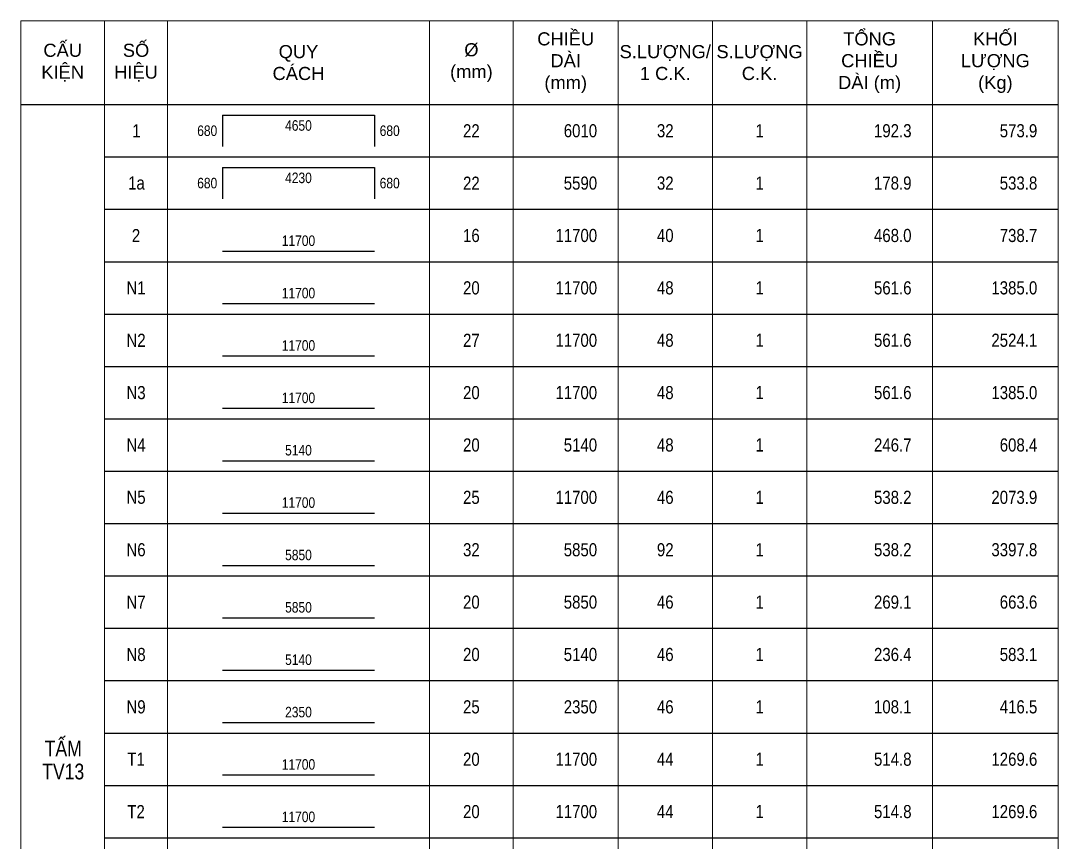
# Model space of a CAD drawing. Header units: millimetres. Extents: x -143483 to 1166745, y -1448440 to -1202244.
# Drawn here: x 504486 to 520986, y -1399812 to -1386741 of the extents above; entities that cross this region are included whole.
import ezdxf
from ezdxf.enums import TextEntityAlignment as Align

# ---------------------------------------------------------------- set-up
doc = ezdxf.new("R2010")
doc.units = ezdxf.units.MM
doc.header["$LTSCALE"] = 30
doc.layers.get('0').update_dxf_attribs({"lineweight": 9})
for name, color, linetype in [('ccu12-Dai', 6, 'Continuous'), ('ccu12-Manh', 8, 'Continuous'), ('ccu12-Text', 31, 'Continuous'), ('ccu12-Thay', 7, 'Continuous'), ('TEXT', 31, 'Continuous'), ('THEP', 4, 'Continuous')]:
    doc.layers.add(name, color=color, linetype=linetype)
doc.styles.add('ARIAL', font='arial_0.ttf')
doc.styles.add('Arial Narrow', font='ARIALN.TTF')
doc.styles.add('ccu11_simli', font='vnsimli.shx', dxfattribs={"width": 0.8})
doc.styles.add('ROMANS', font='arial_0.ttf', dxfattribs={"width": 0.8})

# ---------------------------------------------------------------- blocks, each defined once
blk = doc.blocks.new('TK_3')
at = {"layer": 'THEP'}
for p, q in [((2250, -200), (2250, -800)), ((5150, -200), (5150, -800))]:
    blk.add_line(p, q, dxfattribs=at)
blk.add_lwpolyline([(2250, -200), (5150, -200)], dxfattribs=at)
at = {"layer": 'TEXT', "style": 'ccu11_simli', "width": 0.8}
for tag, p in [('SH', (608, -500)), ('DK', (7000, -500)), ('SL', (10700, -500)), ('SCK', (12500, -500))]:
    blk.add_attdef(tag, text='', height=250, dxfattribs=at).set_placement(p, align=Align.MIDDLE)
blk.add_attdef('L2', text='', height=200, dxfattribs=at).set_placement((3700, -300), align=Align.TOP_CENTER)
for tag, height, p in [('L', 250, (9400, -500)), ('LA', 250, (15400, -500)), ('KL', 250, (17800, -500)), ('L1', 200, (2150, -500))]:
    blk.add_attdef(tag, text='', height=height, dxfattribs=at).set_placement(p, align=Align.MIDDLE_RIGHT)
blk.add_attdef('L3', text='', height=200, dxfattribs=at).set_placement((5250, -500), align=Align.MIDDLE_LEFT)
blk = doc.blocks.new('*U4425')
at = {"layer": 'ccu12-Manh'}
blk.add_line((-7583, 0), (7583, 0), dxfattribs=at)
blk = doc.blocks.new('*U4426')
at = {"color": 0, "linetype": 'ByBlock', "lineweight": -2, "transparency": 16777216}
for p in [(0, 0), (0, -833), (0, -1667), (0, -2500), (0, -3333), (0, -4167), (0, -5000), (0, -5833), (0, -6667), (0, -7500), (0, -8333), (0, -9167), (0, -10000), (0, -10833), (0, -11667), (0, -12500), (0, -13333), (0, -14167), (0, -15000), (0, -15833), (0, -16667), (0, -17500), (0, -18333), (0, -19167), (0, -20000), (0, -20833), (0, -21667), (0, -22500), (0, -23333)]:
    blk.add_blockref('*U4425', p, dxfattribs=at)
blk = doc.blocks.new('TK_1')
at = {"layer": 'THEP'}
blk.add_lwpolyline([(2250, -800), (5150, -800)], dxfattribs=at)
at = {"layer": 'TEXT', "style": 'ROMANS', "width": 0.8}
for tag, p in [('SH', (600, -500)), ('DK', (7000, -500)), ('SL', (10700, -500)), ('SCK', (12500, -500))]:
    blk.add_attdef(tag, text='', height=250, dxfattribs=at).set_placement(p, align=Align.MIDDLE)
for tag, p in [('L', (9400, -500)), ('LA', (15400, -500)), ('KL', (17800, -500))]:
    blk.add_attdef(tag, text='', height=250, dxfattribs=at).set_placement(p, align=Align.MIDDLE_RIGHT)
blk.add_attdef('L1', text='', height=200, dxfattribs=at).set_placement((3700, -700), align=Align.CENTER)

msp = doc.modelspace()

# ---------------------------------------------------------------- linework, layer by layer
for p, q in [((504485.63, -1386740.62), (520985.63, -1386740.62)), ((504485.63, -1386740.62), (504485.63, -1388073.95)), ((504485.63, -1386740.62), (504485.63, -1412240.62)), ((505818.97, -1386740.62), (505818.97, -1412240.62)), ((506818.97, -1386740.62), (506818.97, -1412240.62)), ((510985.63, -1386740.62), (510985.63, -1412240.62)), ((512318.97, -1386740.62), (512318.97, -1412240.62)), ((513985.63, -1386740.62), (513985.63, -1412240.62)), ((515485.63, -1386740.62), (515485.63, -1412240.62)), ((516985.63, -1386740.62), (516985.63, -1412240.62)), ((518985.63, -1386740.62), (518985.63, -1412240.62)), ((520985.63, -1386740.62), (520985.63, -1412240.62))]:
    msp.add_line(p, q)
at = {"layer": 'ccu12-Thay'}
msp.add_line((504485.63, -1388073.95), (520985.63, -1388073.95), dxfattribs=at)

# ---------------------------------------------------------------- block references
msp.add_blockref('*U4426', (513402.3, -1388907.28))
at = {"layer": 'ccu12-Dai', "ltscale": 10000}
ref = msp.add_blockref('TK_3', (505818.97, -1388073.95), dxfattribs=dict(at, xscale=0.833333338333486, yscale=0.833333338333486, zscale=0.833333338333486))
ref.add_attrib('SH', '1', dxfattribs={"layer": 'TEXT', "color": 1, "ltscale": 10000, "height": 208.33, "style": 'Arial Narrow'}).set_placement((506325.63, -1388490.62), align=Align.MIDDLE)
ref.add_attrib('DK', '22', dxfattribs={"layer": 'TEXT', "color": 1, "ltscale": 10000, "height": 208.333, "style": 'Arial Narrow'}).set_placement((511652.3, -1388490.62), align=Align.MIDDLE)
ref.add_attrib('L', '6010', dxfattribs={"layer": 'TEXT', "ltscale": 10000, "height": 208.333, "style": 'Arial Narrow'}).set_placement((513652.3, -1388490.62), align=Align.MIDDLE_RIGHT)
ref.add_attrib('SL', '32', dxfattribs={"layer": 'TEXT', "color": 1, "ltscale": 10000, "height": 208.333, "style": 'Arial Narrow'}).set_placement((514735.63, -1388490.62), align=Align.MIDDLE)
ref.add_attrib('SCK', '1', dxfattribs={"layer": 'TEXT', "color": 1, "ltscale": 10000, "height": 208.33, "style": 'Arial Narrow'}).set_placement((516235.63, -1388490.62), align=Align.MIDDLE)
ref.add_attrib('LA', '192.3', dxfattribs={"layer": 'TEXT', "ltscale": 10000, "height": 208.333, "style": 'Arial Narrow'}).set_placement((518652.3, -1388490.62), align=Align.MIDDLE_RIGHT)
ref.add_attrib('KL', '573.9', dxfattribs={"layer": 'TEXT', "ltscale": 10000, "height": 208.333, "style": 'Arial Narrow'}).set_placement((520652.3, -1388490.62), align=Align.MIDDLE_RIGHT)
ref.add_attrib('L1', '680', dxfattribs={"layer": 'TEXT', "ltscale": 10000, "height": 166.667, "style": 'Arial Narrow'}).set_placement((507610.63, -1388490.62), align=Align.MIDDLE_RIGHT)
ref.add_attrib('L2', '4650', dxfattribs={"layer": 'TEXT', "ltscale": 10000, "height": 166.667, "style": 'Arial Narrow'}).set_placement((508902.3, -1388323.95), align=Align.TOP_CENTER)
ref.add_attrib('L3', '680', dxfattribs={"layer": 'TEXT', "ltscale": 10000, "height": 166.667, "style": 'Arial Narrow'}).set_placement((510193.97, -1388490.62), align=Align.MIDDLE_LEFT)
ref = msp.add_blockref('TK_3', (505818.97, -1388907.28), dxfattribs=dict(at, xscale=0.833333338333486, yscale=0.833333338333486, zscale=0.833333338333486))
ref.add_attrib('SH', '1a', dxfattribs={"layer": 'TEXT', "color": 1, "ltscale": 10000, "height": 208.333, "style": 'Arial Narrow'}).set_placement((506325.63, -1389323.95), align=Align.MIDDLE)
ref.add_attrib('DK', '22', dxfattribs={"layer": 'TEXT', "color": 1, "ltscale": 10000, "height": 208.333, "style": 'Arial Narrow'}).set_placement((511652.3, -1389323.95), align=Align.MIDDLE)
ref.add_attrib('L', '5590', dxfattribs={"layer": 'TEXT', "ltscale": 10000, "height": 208.333, "style": 'Arial Narrow'}).set_placement((513652.3, -1389323.95), align=Align.MIDDLE_RIGHT)
ref.add_attrib('SL', '32', dxfattribs={"layer": 'TEXT', "color": 1, "ltscale": 10000, "height": 208.333, "style": 'Arial Narrow'}).set_placement((514735.63, -1389323.95), align=Align.MIDDLE)
ref.add_attrib('SCK', '1', dxfattribs={"layer": 'TEXT', "color": 1, "ltscale": 10000, "height": 208.33, "style": 'Arial Narrow'}).set_placement((516235.63, -1389323.95), align=Align.MIDDLE)
ref.add_attrib('LA', '178.9', dxfattribs={"layer": 'TEXT', "ltscale": 10000, "height": 208.333, "style": 'Arial Narrow'}).set_placement((518652.3, -1389323.95), align=Align.MIDDLE_RIGHT)
ref.add_attrib('KL', '533.8', dxfattribs={"layer": 'TEXT', "ltscale": 10000, "height": 208.333, "style": 'Arial Narrow'}).set_placement((520652.3, -1389323.95), align=Align.MIDDLE_RIGHT)
ref.add_attrib('L1', '680', dxfattribs={"layer": 'TEXT', "ltscale": 10000, "height": 166.667, "style": 'Arial Narrow'}).set_placement((507610.63, -1389323.95), align=Align.MIDDLE_RIGHT)
ref.add_attrib('L2', '4230', dxfattribs={"layer": 'TEXT', "ltscale": 10000, "height": 166.667, "style": 'Arial Narrow'}).set_placement((508902.3, -1389157.28), align=Align.TOP_CENTER)
ref.add_attrib('L3', '680', dxfattribs={"layer": 'TEXT', "ltscale": 10000, "height": 166.667, "style": 'Arial Narrow'}).set_placement((510193.97, -1389323.95), align=Align.MIDDLE_LEFT)
ref = msp.add_blockref('TK_1', (505818.97, -1389740.62), dxfattribs=dict(at, xscale=0.833333338333486, yscale=0.833333338333486, zscale=0.833333338333486))
ref.add_attrib('SH', '2', dxfattribs={"layer": 'TEXT', "color": 1, "ltscale": 10000, "height": 208.33, "style": 'Arial Narrow'}).set_placement((506318.97, -1390157.28), align=Align.MIDDLE)
ref.add_attrib('DK', '16', dxfattribs={"layer": 'TEXT', "color": 1, "ltscale": 10000, "height": 208.333, "style": 'Arial Narrow'}).set_placement((511652.3, -1390157.28), align=Align.MIDDLE)
ref.add_attrib('L', '11700', dxfattribs={"layer": 'TEXT', "ltscale": 10000, "height": 208.333, "style": 'Arial Narrow'}).set_placement((513652.3, -1390157.28), align=Align.MIDDLE_RIGHT)
ref.add_attrib('SL', '40', dxfattribs={"layer": 'TEXT', "color": 1, "ltscale": 10000, "height": 208.333, "style": 'Arial Narrow'}).set_placement((514735.63, -1390157.28), align=Align.MIDDLE)
ref.add_attrib('SCK', '1', dxfattribs={"layer": 'TEXT', "color": 1, "ltscale": 10000, "height": 208.33, "style": 'Arial Narrow'}).set_placement((516235.63, -1390157.28), align=Align.MIDDLE)
ref.add_attrib('LA', '468.0', dxfattribs={"layer": 'TEXT', "ltscale": 10000, "height": 208.333, "style": 'Arial Narrow'}).set_placement((518652.3, -1390157.28), align=Align.MIDDLE_RIGHT)
ref.add_attrib('KL', '738.7', dxfattribs={"layer": 'TEXT', "ltscale": 10000, "height": 208.333, "style": 'Arial Narrow'}).set_placement((520652.3, -1390157.28), align=Align.MIDDLE_RIGHT)
ref.add_attrib('L1', '11700', dxfattribs={"layer": 'TEXT', "ltscale": 10000, "height": 166.667, "style": 'Arial Narrow'}).set_placement((508902.3, -1390323.95), align=Align.CENTER)
ref = msp.add_blockref('TK_1', (505818.97, -1390573.95), dxfattribs=dict(at, xscale=0.833333338333486, yscale=0.833333338333486, zscale=0.833333338333486))
ref.add_attrib('SH', 'N1', dxfattribs={"layer": 'TEXT', "color": 1, "ltscale": 10000, "height": 208.333, "style": 'Arial Narrow'}).set_placement((506318.97, -1390990.62), align=Align.MIDDLE)
ref.add_attrib('DK', '20', dxfattribs={"layer": 'TEXT', "color": 1, "ltscale": 10000, "height": 208.333, "style": 'Arial Narrow'}).set_placement((511652.3, -1390990.62), align=Align.MIDDLE)
ref.add_attrib('L', '11700', dxfattribs={"layer": 'TEXT', "ltscale": 10000, "height": 208.333, "style": 'Arial Narrow'}).set_placement((513652.3, -1390990.62), align=Align.MIDDLE_RIGHT)
ref.add_attrib('SL', '48', dxfattribs={"layer": 'TEXT', "color": 1, "ltscale": 10000, "height": 208.333, "style": 'Arial Narrow'}).set_placement((514735.63, -1390990.62), align=Align.MIDDLE)
ref.add_attrib('SCK', '1', dxfattribs={"layer": 'TEXT', "color": 1, "ltscale": 10000, "height": 208.33, "style": 'Arial Narrow'}).set_placement((516235.63, -1390990.62), align=Align.MIDDLE)
ref.add_attrib('LA', '561.6', dxfattribs={"layer": 'TEXT', "ltscale": 10000, "height": 208.333, "style": 'Arial Narrow'}).set_placement((518652.3, -1390990.62), align=Align.MIDDLE_RIGHT)
ref.add_attrib('KL', '1385.0', dxfattribs={"layer": 'TEXT', "ltscale": 10000, "height": 208.333, "style": 'Arial Narrow'}).set_placement((520652.3, -1390990.62), align=Align.MIDDLE_RIGHT)
ref.add_attrib('L1', '11700', dxfattribs={"layer": 'TEXT', "ltscale": 10000, "height": 166.667, "style": 'Arial Narrow'}).set_placement((508902.3, -1391157.28), align=Align.CENTER)
ref = msp.add_blockref('TK_1', (505818.97, -1391407.28), dxfattribs=dict(at, xscale=0.833333338333486, yscale=0.833333338333486, zscale=0.833333338333486))
ref.add_attrib('SH', 'N2', dxfattribs={"layer": 'TEXT', "color": 1, "ltscale": 10000, "height": 208.333, "style": 'Arial Narrow'}).set_placement((506318.97, -1391823.95), align=Align.MIDDLE)
ref.add_attrib('DK', '27', dxfattribs={"layer": 'TEXT', "color": 1, "ltscale": 10000, "height": 208.333, "style": 'Arial Narrow'}).set_placement((511652.3, -1391823.95), align=Align.MIDDLE)
ref.add_attrib('L', '11700', dxfattribs={"layer": 'TEXT', "ltscale": 10000, "height": 208.333, "style": 'Arial Narrow'}).set_placement((513652.3, -1391823.95), align=Align.MIDDLE_RIGHT)
ref.add_attrib('SL', '48', dxfattribs={"layer": 'TEXT', "color": 1, "ltscale": 10000, "height": 208.333, "style": 'Arial Narrow'}).set_placement((514735.63, -1391823.95), align=Align.MIDDLE)
ref.add_attrib('SCK', '1', dxfattribs={"layer": 'TEXT', "color": 1, "ltscale": 10000, "height": 208.33, "style": 'Arial Narrow'}).set_placement((516235.63, -1391823.95), align=Align.MIDDLE)
ref.add_attrib('LA', '561.6', dxfattribs={"layer": 'TEXT', "ltscale": 10000, "height": 208.333, "style": 'Arial Narrow'}).set_placement((518652.3, -1391823.95), align=Align.MIDDLE_RIGHT)
ref.add_attrib('KL', '2524.1', dxfattribs={"layer": 'TEXT', "ltscale": 10000, "height": 208.333, "style": 'Arial Narrow'}).set_placement((520652.3, -1391823.95), align=Align.MIDDLE_RIGHT)
ref.add_attrib('L1', '11700', dxfattribs={"layer": 'TEXT', "ltscale": 10000, "height": 166.667, "style": 'Arial Narrow'}).set_placement((508902.3, -1391990.62), align=Align.CENTER)
ref = msp.add_blockref('TK_1', (505818.97, -1392240.62), dxfattribs=dict(at, xscale=0.833333338333486, yscale=0.833333338333486, zscale=0.833333338333486))
ref.add_attrib('SH', 'N3', dxfattribs={"layer": 'TEXT', "color": 1, "ltscale": 10000, "height": 208.333, "style": 'Arial Narrow'}).set_placement((506318.97, -1392657.28), align=Align.MIDDLE)
ref.add_attrib('DK', '20', dxfattribs={"layer": 'TEXT', "color": 1, "ltscale": 10000, "height": 208.333, "style": 'Arial Narrow'}).set_placement((511652.3, -1392657.28), align=Align.MIDDLE)
ref.add_attrib('L', '11700', dxfattribs={"layer": 'TEXT', "ltscale": 10000, "height": 208.333, "style": 'Arial Narrow'}).set_placement((513652.3, -1392657.28), align=Align.MIDDLE_RIGHT)
ref.add_attrib('SL', '48', dxfattribs={"layer": 'TEXT', "color": 1, "ltscale": 10000, "height": 208.333, "style": 'Arial Narrow'}).set_placement((514735.63, -1392657.28), align=Align.MIDDLE)
ref.add_attrib('SCK', '1', dxfattribs={"layer": 'TEXT', "color": 1, "ltscale": 10000, "height": 208.33, "style": 'Arial Narrow'}).set_placement((516235.63, -1392657.28), align=Align.MIDDLE)
ref.add_attrib('LA', '561.6', dxfattribs={"layer": 'TEXT', "ltscale": 10000, "height": 208.333, "style": 'Arial Narrow'}).set_placement((518652.3, -1392657.28), align=Align.MIDDLE_RIGHT)
ref.add_attrib('KL', '1385.0', dxfattribs={"layer": 'TEXT', "ltscale": 10000, "height": 208.333, "style": 'Arial Narrow'}).set_placement((520652.3, -1392657.28), align=Align.MIDDLE_RIGHT)
ref.add_attrib('L1', '11700', dxfattribs={"layer": 'TEXT', "ltscale": 10000, "height": 166.667, "style": 'Arial Narrow'}).set_placement((508902.3, -1392823.95), align=Align.CENTER)
ref = msp.add_blockref('TK_1', (505818.97, -1393073.95), dxfattribs=dict(at, xscale=0.833333338333486, yscale=0.833333338333486, zscale=0.833333338333486))
ref.add_attrib('SH', 'N4', dxfattribs={"layer": 'TEXT', "color": 1, "ltscale": 10000, "height": 208.333, "style": 'Arial Narrow'}).set_placement((506318.97, -1393490.62), align=Align.MIDDLE)
ref.add_attrib('DK', '20', dxfattribs={"layer": 'TEXT', "color": 1, "ltscale": 10000, "height": 208.333, "style": 'Arial Narrow'}).set_placement((511652.3, -1393490.62), align=Align.MIDDLE)
ref.add_attrib('L', '5140', dxfattribs={"layer": 'TEXT', "ltscale": 10000, "height": 208.333, "style": 'Arial Narrow'}).set_placement((513652.3, -1393490.62), align=Align.MIDDLE_RIGHT)
ref.add_attrib('SL', '48', dxfattribs={"layer": 'TEXT', "color": 1, "ltscale": 10000, "height": 208.333, "style": 'Arial Narrow'}).set_placement((514735.63, -1393490.62), align=Align.MIDDLE)
ref.add_attrib('SCK', '1', dxfattribs={"layer": 'TEXT', "color": 1, "ltscale": 10000, "height": 208.33, "style": 'Arial Narrow'}).set_placement((516235.63, -1393490.62), align=Align.MIDDLE)
ref.add_attrib('LA', '246.7', dxfattribs={"layer": 'TEXT', "ltscale": 10000, "height": 208.333, "style": 'Arial Narrow'}).set_placement((518652.3, -1393490.62), align=Align.MIDDLE_RIGHT)
ref.add_attrib('KL', '608.4', dxfattribs={"layer": 'TEXT', "ltscale": 10000, "height": 208.333, "style": 'Arial Narrow'}).set_placement((520652.3, -1393490.62), align=Align.MIDDLE_RIGHT)
ref.add_attrib('L1', '5140', dxfattribs={"layer": 'TEXT', "ltscale": 10000, "height": 166.667, "style": 'Arial Narrow'}).set_placement((508902.3, -1393657.28), align=Align.CENTER)
ref = msp.add_blockref('TK_1', (505818.97, -1393907.28), dxfattribs=dict(at, xscale=0.833333338333486, yscale=0.833333338333486, zscale=0.833333338333486))
ref.add_attrib('SH', 'N5', dxfattribs={"layer": 'TEXT', "color": 1, "ltscale": 10000, "height": 208.333, "style": 'Arial Narrow'}).set_placement((506318.97, -1394323.95), align=Align.MIDDLE)
ref.add_attrib('DK', '25', dxfattribs={"layer": 'TEXT', "color": 1, "ltscale": 10000, "height": 208.333, "style": 'Arial Narrow'}).set_placement((511652.3, -1394323.95), align=Align.MIDDLE)
ref.add_attrib('L', '11700', dxfattribs={"layer": 'TEXT', "ltscale": 10000, "height": 208.333, "style": 'Arial Narrow'}).set_placement((513652.3, -1394323.95), align=Align.MIDDLE_RIGHT)
ref.add_attrib('SL', '46', dxfattribs={"layer": 'TEXT', "color": 1, "ltscale": 10000, "height": 208.333, "style": 'Arial Narrow'}).set_placement((514735.63, -1394323.95), align=Align.MIDDLE)
ref.add_attrib('SCK', '1', dxfattribs={"layer": 'TEXT', "color": 1, "ltscale": 10000, "height": 208.33, "style": 'Arial Narrow'}).set_placement((516235.63, -1394323.95), align=Align.MIDDLE)
ref.add_attrib('LA', '538.2', dxfattribs={"layer": 'TEXT', "ltscale": 10000, "height": 208.333, "style": 'Arial Narrow'}).set_placement((518652.3, -1394323.95), align=Align.MIDDLE_RIGHT)
ref.add_attrib('KL', '2073.9', dxfattribs={"layer": 'TEXT', "ltscale": 10000, "height": 208.333, "style": 'Arial Narrow'}).set_placement((520652.3, -1394323.95), align=Align.MIDDLE_RIGHT)
ref.add_attrib('L1', '11700', dxfattribs={"layer": 'TEXT', "ltscale": 10000, "height": 166.667, "style": 'Arial Narrow'}).set_placement((508902.3, -1394490.62), align=Align.CENTER)
ref = msp.add_blockref('TK_1', (505818.97, -1394740.62), dxfattribs=dict(at, xscale=0.833333338333486, yscale=0.833333338333486, zscale=0.833333338333486))
ref.add_attrib('SH', 'N6', dxfattribs={"layer": 'TEXT', "color": 1, "ltscale": 10000, "height": 208.333, "style": 'Arial Narrow'}).set_placement((506318.97, -1395157.28), align=Align.MIDDLE)
ref.add_attrib('DK', '32', dxfattribs={"layer": 'TEXT', "color": 1, "ltscale": 10000, "height": 208.333, "style": 'Arial Narrow'}).set_placement((511652.3, -1395157.28), align=Align.MIDDLE)
ref.add_attrib('L', '5850', dxfattribs={"layer": 'TEXT', "ltscale": 10000, "height": 208.333, "style": 'Arial Narrow'}).set_placement((513652.3, -1395157.28), align=Align.MIDDLE_RIGHT)
ref.add_attrib('SL', '92', dxfattribs={"layer": 'TEXT', "color": 1, "ltscale": 10000, "height": 208.333, "style": 'Arial Narrow'}).set_placement((514735.63, -1395157.28), align=Align.MIDDLE)
ref.add_attrib('SCK', '1', dxfattribs={"layer": 'TEXT', "color": 1, "ltscale": 10000, "height": 208.33, "style": 'Arial Narrow'}).set_placement((516235.63, -1395157.28), align=Align.MIDDLE)
ref.add_attrib('LA', '538.2', dxfattribs={"layer": 'TEXT', "ltscale": 10000, "height": 208.333, "style": 'Arial Narrow'}).set_placement((518652.3, -1395157.28), align=Align.MIDDLE_RIGHT)
ref.add_attrib('KL', '3397.8', dxfattribs={"layer": 'TEXT', "ltscale": 10000, "height": 208.333, "style": 'Arial Narrow'}).set_placement((520652.3, -1395157.28), align=Align.MIDDLE_RIGHT)
ref.add_attrib('L1', '5850', dxfattribs={"layer": 'TEXT', "ltscale": 10000, "height": 166.667, "style": 'Arial Narrow'}).set_placement((508902.3, -1395323.95), align=Align.CENTER)
ref = msp.add_blockref('TK_1', (505818.97, -1395573.95), dxfattribs=dict(at, xscale=0.833333338333486, yscale=0.833333338333486, zscale=0.833333338333486))
ref.add_attrib('SH', 'N7', dxfattribs={"layer": 'TEXT', "color": 1, "ltscale": 10000, "height": 208.333, "style": 'Arial Narrow'}).set_placement((506318.97, -1395990.62), align=Align.MIDDLE)
ref.add_attrib('DK', '20', dxfattribs={"layer": 'TEXT', "color": 1, "ltscale": 10000, "height": 208.333, "style": 'Arial Narrow'}).set_placement((511652.3, -1395990.62), align=Align.MIDDLE)
ref.add_attrib('L', '5850', dxfattribs={"layer": 'TEXT', "ltscale": 10000, "height": 208.333, "style": 'Arial Narrow'}).set_placement((513652.3, -1395990.62), align=Align.MIDDLE_RIGHT)
ref.add_attrib('SL', '46', dxfattribs={"layer": 'TEXT', "color": 1, "ltscale": 10000, "height": 208.333, "style": 'Arial Narrow'}).set_placement((514735.63, -1395990.62), align=Align.MIDDLE)
ref.add_attrib('SCK', '1', dxfattribs={"layer": 'TEXT', "color": 1, "ltscale": 10000, "height": 208.33, "style": 'Arial Narrow'}).set_placement((516235.63, -1395990.62), align=Align.MIDDLE)
ref.add_attrib('LA', '269.1', dxfattribs={"layer": 'TEXT', "ltscale": 10000, "height": 208.333, "style": 'Arial Narrow'}).set_placement((518652.3, -1395990.62), align=Align.MIDDLE_RIGHT)
ref.add_attrib('KL', '663.6', dxfattribs={"layer": 'TEXT', "ltscale": 10000, "height": 208.333, "style": 'Arial Narrow'}).set_placement((520652.3, -1395990.62), align=Align.MIDDLE_RIGHT)
ref.add_attrib('L1', '5850', dxfattribs={"layer": 'TEXT', "ltscale": 10000, "height": 166.667, "style": 'Arial Narrow'}).set_placement((508902.3, -1396157.28), align=Align.CENTER)
ref = msp.add_blockref('TK_1', (505818.97, -1396407.28), dxfattribs=dict(at, xscale=0.833333338333486, yscale=0.833333338333486, zscale=0.833333338333486))
ref.add_attrib('SH', 'N8', dxfattribs={"layer": 'TEXT', "color": 1, "ltscale": 10000, "height": 208.333, "style": 'Arial Narrow'}).set_placement((506318.97, -1396823.95), align=Align.MIDDLE)
ref.add_attrib('DK', '20', dxfattribs={"layer": 'TEXT', "color": 1, "ltscale": 10000, "height": 208.333, "style": 'Arial Narrow'}).set_placement((511652.3, -1396823.95), align=Align.MIDDLE)
ref.add_attrib('L', '5140', dxfattribs={"layer": 'TEXT', "ltscale": 10000, "height": 208.333, "style": 'Arial Narrow'}).set_placement((513652.3, -1396823.95), align=Align.MIDDLE_RIGHT)
ref.add_attrib('SL', '46', dxfattribs={"layer": 'TEXT', "color": 1, "ltscale": 10000, "height": 208.333, "style": 'Arial Narrow'}).set_placement((514735.63, -1396823.95), align=Align.MIDDLE)
ref.add_attrib('SCK', '1', dxfattribs={"layer": 'TEXT', "color": 1, "ltscale": 10000, "height": 208.33, "style": 'Arial Narrow'}).set_placement((516235.63, -1396823.95), align=Align.MIDDLE)
ref.add_attrib('LA', '236.4', dxfattribs={"layer": 'TEXT', "ltscale": 10000, "height": 208.333, "style": 'Arial Narrow'}).set_placement((518652.3, -1396823.95), align=Align.MIDDLE_RIGHT)
ref.add_attrib('KL', '583.1', dxfattribs={"layer": 'TEXT', "ltscale": 10000, "height": 208.333, "style": 'Arial Narrow'}).set_placement((520652.3, -1396823.95), align=Align.MIDDLE_RIGHT)
ref.add_attrib('L1', '5140', dxfattribs={"layer": 'TEXT', "ltscale": 10000, "height": 166.667, "style": 'Arial Narrow'}).set_placement((508902.3, -1396990.62), align=Align.CENTER)
ref = msp.add_blockref('TK_1', (505818.97, -1397240.62), dxfattribs=dict(at, xscale=0.833333338333486, yscale=0.833333338333486, zscale=0.833333338333486))
ref.add_attrib('SH', 'N9', dxfattribs={"layer": 'TEXT', "color": 1, "ltscale": 10000, "height": 208.333, "style": 'Arial Narrow'}).set_placement((506318.97, -1397657.28), align=Align.MIDDLE)
ref.add_attrib('DK', '25', dxfattribs={"layer": 'TEXT', "color": 1, "ltscale": 10000, "height": 208.333, "style": 'Arial Narrow'}).set_placement((511652.3, -1397657.28), align=Align.MIDDLE)
ref.add_attrib('L', '2350', dxfattribs={"layer": 'TEXT', "ltscale": 10000, "height": 208.333, "style": 'Arial Narrow'}).set_placement((513652.3, -1397657.28), align=Align.MIDDLE_RIGHT)
ref.add_attrib('SL', '46', dxfattribs={"layer": 'TEXT', "color": 1, "ltscale": 10000, "height": 208.333, "style": 'Arial Narrow'}).set_placement((514735.63, -1397657.28), align=Align.MIDDLE)
ref.add_attrib('SCK', '1', dxfattribs={"layer": 'TEXT', "color": 1, "ltscale": 10000, "height": 208.33, "style": 'Arial Narrow'}).set_placement((516235.63, -1397657.28), align=Align.MIDDLE)
ref.add_attrib('LA', '108.1', dxfattribs={"layer": 'TEXT', "ltscale": 10000, "height": 208.333, "style": 'Arial Narrow'}).set_placement((518652.3, -1397657.28), align=Align.MIDDLE_RIGHT)
ref.add_attrib('KL', '416.5', dxfattribs={"layer": 'TEXT', "ltscale": 10000, "height": 208.333, "style": 'Arial Narrow'}).set_placement((520652.3, -1397657.28), align=Align.MIDDLE_RIGHT)
ref.add_attrib('L1', '2350', dxfattribs={"layer": 'TEXT', "ltscale": 10000, "height": 166.667, "style": 'Arial Narrow'}).set_placement((508902.3, -1397823.95), align=Align.CENTER)
ref = msp.add_blockref('TK_1', (505818.97, -1398073.95), dxfattribs=dict(at, xscale=0.833333338333486, yscale=0.833333338333486, zscale=0.833333338333486))
ref.add_attrib('SH', 'T1', dxfattribs={"layer": 'TEXT', "color": 1, "ltscale": 10000, "height": 208.333, "style": 'Arial Narrow'}).set_placement((506318.97, -1398490.62), align=Align.MIDDLE)
ref.add_attrib('DK', '20', dxfattribs={"layer": 'TEXT', "color": 1, "ltscale": 10000, "height": 208.333, "style": 'Arial Narrow'}).set_placement((511652.3, -1398490.62), align=Align.MIDDLE)
ref.add_attrib('L', '11700', dxfattribs={"layer": 'TEXT', "ltscale": 10000, "height": 208.333, "style": 'Arial Narrow'}).set_placement((513652.3, -1398490.62), align=Align.MIDDLE_RIGHT)
ref.add_attrib('SL', '44', dxfattribs={"layer": 'TEXT', "color": 1, "ltscale": 10000, "height": 208.333, "style": 'Arial Narrow'}).set_placement((514735.63, -1398490.62), align=Align.MIDDLE)
ref.add_attrib('SCK', '1', dxfattribs={"layer": 'TEXT', "color": 1, "ltscale": 10000, "height": 208.33, "style": 'Arial Narrow'}).set_placement((516235.63, -1398490.62), align=Align.MIDDLE)
ref.add_attrib('LA', '514.8', dxfattribs={"layer": 'TEXT', "ltscale": 10000, "height": 208.333, "style": 'Arial Narrow'}).set_placement((518652.3, -1398490.62), align=Align.MIDDLE_RIGHT)
ref.add_attrib('KL', '1269.6', dxfattribs={"layer": 'TEXT', "ltscale": 10000, "height": 208.333, "style": 'Arial Narrow'}).set_placement((520652.3, -1398490.62), align=Align.MIDDLE_RIGHT)
ref.add_attrib('L1', '11700', dxfattribs={"layer": 'TEXT', "ltscale": 10000, "height": 166.667, "style": 'Arial Narrow'}).set_placement((508902.3, -1398657.28), align=Align.CENTER)
ref = msp.add_blockref('TK_1', (505818.97, -1398907.28), dxfattribs=dict(at, xscale=0.833333338333486, yscale=0.833333338333486, zscale=0.833333338333486))
ref.add_attrib('SH', 'T2', dxfattribs={"layer": 'TEXT', "color": 1, "ltscale": 10000, "height": 208.333, "style": 'Arial Narrow'}).set_placement((506318.97, -1399323.95), align=Align.MIDDLE)
ref.add_attrib('DK', '20', dxfattribs={"layer": 'TEXT', "color": 1, "ltscale": 10000, "height": 208.333, "style": 'Arial Narrow'}).set_placement((511652.3, -1399323.95), align=Align.MIDDLE)
ref.add_attrib('L', '11700', dxfattribs={"layer": 'TEXT', "ltscale": 10000, "height": 208.333, "style": 'Arial Narrow'}).set_placement((513652.3, -1399323.95), align=Align.MIDDLE_RIGHT)
ref.add_attrib('SL', '44', dxfattribs={"layer": 'TEXT', "color": 1, "ltscale": 10000, "height": 208.333, "style": 'Arial Narrow'}).set_placement((514735.63, -1399323.95), align=Align.MIDDLE)
ref.add_attrib('SCK', '1', dxfattribs={"layer": 'TEXT', "color": 1, "ltscale": 10000, "height": 208.33, "style": 'Arial Narrow'}).set_placement((516235.63, -1399323.95), align=Align.MIDDLE)
ref.add_attrib('LA', '514.8', dxfattribs={"layer": 'TEXT', "ltscale": 10000, "height": 208.333, "style": 'Arial Narrow'}).set_placement((518652.3, -1399323.95), align=Align.MIDDLE_RIGHT)
ref.add_attrib('KL', '1269.6', dxfattribs={"layer": 'TEXT', "ltscale": 10000, "height": 208.333, "style": 'Arial Narrow'}).set_placement((520652.3, -1399323.95), align=Align.MIDDLE_RIGHT)
ref.add_attrib('L1', '11700', dxfattribs={"layer": 'TEXT', "ltscale": 10000, "height": 166.667, "style": 'Arial Narrow'}).set_placement((508902.3, -1399490.62), align=Align.CENTER)

# ---------------------------------------------------------------- texts
at = {"layer": 'ccu12-Text', "color": 2, "style": 'ARIAL', "width": 0.8}
for s, p in [('TẤM', (505161.18, -1398443.61)), ('TV13', (505161.18, -1398811.28))]:
    msp.add_text(s, height=250, dxfattribs=at).set_placement(p, align=Align.CENTER)
at = {"layer": 'TEXT', "ltscale": 10000, "attachment_point": 5, "style": 'ARIAL'}
for s, insert, char_height, width in [('CHIỀU DÀI (mm)', (513152.3, -1387407.28), 208.3333, 1177.2397), ('TỔNG CHIỀU DÀI (m)', (517985.63, -1387407.28), 208.3333, 1177.2397), ('KHỐI LƯỢNG (Kg)', (519985.63, -1387407.28), 208.3333, 1511.1414), ('CẤU KIỆN', (505152.3, -1387407.28), 208.333, 543.4288), ('SỐ HIỆU', (506318.97, -1387407.28), 208.333, 556.2756), ('QUY CÁCH', (508902.3, -1387407.28), 208.333, 1228.9677), ('%%c (mm)', (511652.3, -1387407.28), 208.333, 542.9741), ('S.LƯỢNG/ 1 C.K.', (514735.63, -1387407.28), 208.3333, 1161.8918), ('S.LƯỢNG C.K.', (516235.63, -1387407.28), 208.3333, 1097.2033)]:
    msp.add_mtext(s, dxfattribs=dict(at, insert=insert, char_height=char_height, width=width))

doc.saveas('drawing.dxf')
